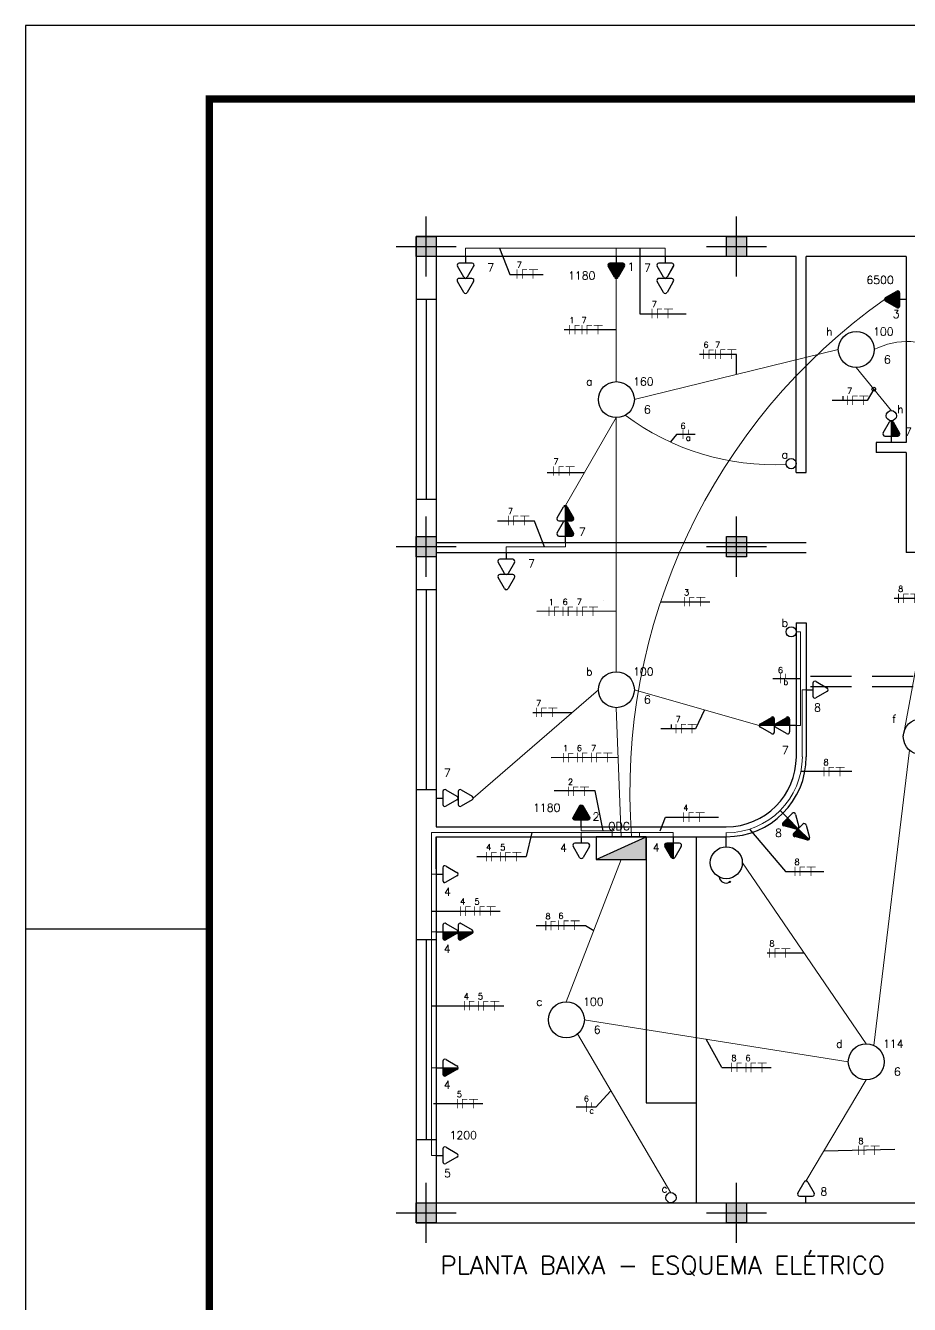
# Model space of a CAD drawing. Header units: metres. Extents: x 2426 to 5032, y 1997 to 4035.
# Drawn here: x 2426.49 to 2437.26, y 2018.87 to 2034.44 of the extents above; entities that cross this region are included whole.
import ezdxf
from ezdxf.enums import TextEntityAlignment as Align

# ---------------------------------------------------------------- set-up
doc = ezdxf.new("R2010")
doc.units = ezdxf.units.M
doc.linetypes.add('Contínuo', pattern=[0])
doc.linetypes.add('DASHED', pattern=[0.75, 0.5, -0.25])
for name, color, linetype in [('10', 10, 'Continuous'), ('2', 4, 'Continuous'), ('4', 136, 'Continuous'), ('Acessorios', 4, 'Continuous'), ('ALVENARIA', 7, 'Continuous'), ('ARQ-FOLHA', 7, 'Continuous'), ('CIRCUITOS', 250, 'Continuous'), ('ILUMINAÇÃO', 1, 'Contínuo'), ('INTERRUPTORES', 1, 'Continuous'), ('Quadros de Dist.', 1, 'Continuous'), ('TOMADAS-ENERGIA', 1, 'Continuous')]:
    doc.layers.add(name, color=color, linetype=linetype)
doc.layers.add('ELETRODUTOS', color=5, linetype='Continuous', lineweight=20)
doc.styles.add('N', font='romans.shx', dxfattribs={"height": 0.13})
doc.styles.add('ROMANS', font='ROMANS.shx', dxfattribs={"width": 0.8, "height": 0.1})

# ---------------------------------------------------------------- blocks, each defined once
blk = doc.blocks.new('FOLHA A2')
at = {"layer": 'ARQ-FOLHA'}
for p, q in [((594, 0), (0, 0)), ((0, 0), (0, -420)), ((0, -123), (25, -123))]:
    blk.add_line(p, q, dxfattribs=at)
at = {"layer": 'ARQ-FOLHA', "const_width": 1}
blk.add_lwpolyline([(25, -410), (584, -410), (584, -10), (25, -10), (25, -410)], dxfattribs=at)
blk = doc.blocks.new('st')
at = {"layer": '2'}
h = blk.add_hatch(color=256, dxfattribs=at)
h.paths.add_polyline_path([(0, 10), (0, 0), (10, 0), (10, 10)])
h.paths.add_polyline_path([(-10, 10), (-10, 0), (0, 0), (0, 10)])
h.paths.add_polyline_path([(-10, 0), (-10, -10), (0, -10), (0, 0)])
h.paths.add_polyline_path([(0, 0), (0, -10), (10, -10), (10, 0)])
at = {"layer": '10'}
for p, q in [((0, 30), (0, -30)), ((-30, 0), (30, 0))]:
    blk.add_line(p, q, dxfattribs=at)
at = {"layer": '4'}
blk.add_lwpolyline([(-10, -10), (-10, 10), (10, 10), (10, -10)], close=True, dxfattribs=at)
blk = doc.blocks.new('TEBAI01')
for p, q in [((-1.62, 1.95), (-0.35, 4.14)), ((0.35, 4.14), (1.63, 1.92)), ((-1.3, 1.32), (1.28, 1.32)), ((0, 0), (0, 1.32))]:
    blk.add_line(p, q)
for centre, start, end in [((0, 3.97), 26.0479, 153.9521), ((-1.3, 1.71), 143.1332, 270.777), ((1.3, 1.71), 267.1811, 32.5689)]:
    blk.add_arc(centre, 0.393, start, end)
at = {"style": 'ROMANS', "flags": 8}
for tag, p in [('020', (-5.03, 2.2)), ('001', (3.56, 2.23))]:
    blk.add_attdef(tag, text='', height=1.6, dxfattribs=at).set_placement(p, align=Align.MIDDLE_CENTER)
blk = doc.blocks.new('TEALT03')
for p, q in [((-1.62, 1.95), (-0.35, 4.14)), ((0.35, 4.14), (1.63, 1.92)), ((-1.3, 1.32), (1.28, 1.32)), ((0, 0), (0, 1.32))]:
    blk.add_line(p, q)
for centre, start, end in [((0, 3.97), 26.0479, 153.9521), ((-1.3, 1.71), 143.1332, 270.777), ((1.3, 1.71), 267.1811, 32.5689)]:
    blk.add_arc(centre, 0.393, start, end)
at = {"linetype": 'Continuous'}
for points in [[(-1.62, 1.95), (1.49, 1.37), (-0.35, 4.14)], [(-0.35, 4.14), (1.64, 1.52), (-0.21, 4.3)], [(1.64, 1.52), (-0.35, 4.14), (1.49, 1.37)], [(-0.21, 4.3), (1.69, 1.72), (0, 4.36)], [(1.69, 1.72), (-0.21, 4.3), (1.64, 1.52)], [(0, 4.36), (1.63, 1.92), (0.21, 4.3)], [(1.63, 1.92), (0, 4.36), (1.69, 1.72)], [(0.35, 4.14), (0.21, 4.3), (1.63, 1.92)], [(-1.69, 1.75), (1.28, 1.32), (-1.62, 1.95)], [(1.28, 1.32), (-1.69, 1.75), (-1.31, 1.32)], [(-1.66, 1.54), (-1.31, 1.32), (-1.69, 1.75)], [(-1.31, 1.32), (-1.66, 1.54), (-1.51, 1.38)], [(1.49, 1.37), (-1.62, 1.95), (1.28, 1.32)]]:
    blk.add_solid(points, dxfattribs=at)
at = {"style": 'ROMANS', "flags": 8}
for tag, p in [('020', (-4.82, 2.03)), ('001', (3.51, 2.07))]:
    blk.add_attdef(tag, text='', height=1.6, dxfattribs=at).set_placement(p, align=Align.MIDDLE_CENTER)
blk = doc.blocks.new('A$C0BD3781F')
blk.add_circle((0.36, 0.36), 0.36)
at = {"style": 'ROMANS', "flags": 8}
for tag, p in [('001', (0.188, 0.472)), ('009', (0.502, 0.474)), ('020', (0.356, 0.232))]:
    blk.add_attdef(tag, text='', height=0.16, dxfattribs=at).set_placement(p, align=Align.MIDDLE_CENTER)
blk = doc.blocks.new('Ir1s01')
blk.add_circle((0, 1.02), 1.02)
at = {"style": 'ROMANS', "flags": 8}
blk.add_attdef('009', text='', height=1.6, dxfattribs=at).set_placement((1.81, 2.29), align=Align.MIDDLE_CENTER)
blk = doc.blocks.new('TEMED02')
for p, q in [((-1.62, 1.95), (-0.35, 4.14)), ((0, 1.32), (0, 4.36)), ((0.35, 4.14), (1.63, 1.92)), ((-1.3, 1.32), (1.28, 1.32)), ((0, 0), (0, 1.32))]:
    blk.add_line(p, q)
for centre, start, end in [((0, 3.97), 26.0479, 153.9521), ((-1.3, 1.71), 143.1332, 270.777), ((1.3, 1.71), 267.1811, 32.5689)]:
    blk.add_arc(centre, 0.393, start, end)
at = {"linetype": 'Continuous'}
for points in [[(0, 4.36), (1.63, 1.92), (0.21, 4.3)], [(1.63, 1.92), (0, 4.36), (1.69, 1.72)], [(0, 1.32), (1.69, 1.72), (0, 4.36)], [(0.35, 4.14), (0.21, 4.3), (1.63, 1.92)], [(1.69, 1.72), (0, 1.32), (1.64, 1.52)], [(1.28, 1.32), (1.64, 1.52), (0, 1.32)], [(1.64, 1.52), (1.28, 1.32), (1.49, 1.37)]]:
    blk.add_solid(points, dxfattribs=at)
at = {"style": 'ROMANS', "flags": 8}
for tag, p in [('020', (-4.96, 2.19)), ('001', (3.39, 2.17))]:
    blk.add_attdef(tag, text='', height=1.6, dxfattribs=at).set_placement(p, align=Align.MIDDLE_CENTER)
blk = doc.blocks.new('A$C93b2c405')
at = {"layer": 'TOMADAS-ENERGIA'}
for p, q in [((0.252, 0.163), (0.188, 0.274)), ((0.334, 0.304), (0.205, 0.304)), ((0.269, 0.37), (0.269, 0.304)), ((0.35, 0.273), (0.287, 0.163)), ((0.334, 0.152), (0.205, 0.152)), ((0.251, 0.011), (0.188, 0.122)), ((0.35, 0.121), (0.287, 0.011))]:
    blk.add_line(p, q, dxfattribs=at)
for centre, start, end in [((0.205, 0.284), 87.1811, 212.5689), ((0.335, 0.284), 323.1332, 90.777), ((0.204, 0.132), 87.1811, 212.5689), ((0.269, 0.172), 206.0479, 333.9521), ((0.334, 0.132), 323.1332, 90.777), ((0.269, 0.02), 206.0479, 333.9521)]:
    blk.add_arc(centre, 0.0197, start, end, dxfattribs=at)
at = {"layer": 'TOMADAS-ENERGIA', "style": 'ROMANS', "flags": 8}
for tag, p in [('001', (0.091, 0.259)), ('020', (0.521, 0.26))]:
    blk.add_attdef(tag, text='', height=0.08, rotation=180, dxfattribs=at).set_placement(p, align=Align.MIDDLE_CENTER)
blk = doc.blocks.new('A$C8d71f97b')
at = {"layer": 'TOMADAS-ENERGIA'}
for p, q in [((0.27, 0.249), (0.333, 0.359)), ((0.351, 0.218), (0.351, 0.37)), ((0.369, 0.359), (0.432, 0.248)), ((0.27, 0.097), (0.333, 0.207)), ((0.286, 0.218), (0.415, 0.218)), ((0.351, 0.066), (0.351, 0.218)), ((0.369, 0.207), (0.432, 0.096)), ((0.286, 0.066), (0.415, 0.066)), ((0.351, 0), (0.351, 0.066))]:
    blk.add_line(p, q, dxfattribs=at)
for centre, start, end in [((0.351, 0.35), 26.0479, 153.9521), ((0.286, 0.238), 143.1332, 270.777), ((0.351, 0.198), 26.0479, 153.9521), ((0.416, 0.238), 267.1811, 32.5689), ((0.286, 0.086), 143.1332, 270.777), ((0.416, 0.086), 267.1811, 32.5689)]:
    blk.add_arc(centre, 0.0197, start, end, dxfattribs=at)
at = {"layer": 'TOMADAS-ENERGIA', "linetype": 'Continuous'}
for points in [[(0.351, 0.37), (0.432, 0.248), (0.361, 0.367)], [(0.432, 0.248), (0.351, 0.37), (0.436, 0.238)], [(0.351, 0.218), (0.436, 0.238), (0.351, 0.37)], [(0.369, 0.359), (0.361, 0.367), (0.432, 0.248)], [(0.436, 0.238), (0.351, 0.218), (0.433, 0.228)], [(0.415, 0.218), (0.433, 0.228), (0.351, 0.218)], [(0.351, 0.218), (0.432, 0.096), (0.361, 0.215)], [(0.432, 0.096), (0.351, 0.218), (0.436, 0.086)], [(0.351, 0.066), (0.436, 0.086), (0.351, 0.218)], [(0.369, 0.207), (0.361, 0.215), (0.432, 0.096)], [(0.433, 0.228), (0.415, 0.218), (0.425, 0.22)], [(0.436, 0.086), (0.351, 0.066), (0.433, 0.076)], [(0.415, 0.066), (0.433, 0.076), (0.351, 0.066)], [(0.433, 0.076), (0.415, 0.066), (0.425, 0.068)]]:
    blk.add_solid(points, dxfattribs=at)
at = {"layer": 'TOMADAS-ENERGIA', "style": 'ROMANS', "flags": 8}
for tag, p in [('020', (0.103, 0.11)), ('001', (0.52, 0.108))]:
    blk.add_attdef(tag, text='', height=0.08, dxfattribs=at).set_placement(p, align=Align.MIDDLE_CENTER)
blk = doc.blocks.new('A$C5681756B')
at = {"layer": 'Quadros de Dist.'}
for p, q in [((0.951, 0.228), (0.452, 0.228)), ((0.452, 0.228), (0.452, 0)), ((0.452, 0), (0.951, 0.228)), ((0.951, 0), (0.951, 0.228)), ((0.452, 0), (0.951, 0))]:
    blk.add_line(p, q, dxfattribs=at)
at = {"layer": 'Quadros de Dist.', "linetype": 'Continuous'}
blk.add_solid([(0.951, 0.227), (0.452, 0), (0.951, 0)], dxfattribs=at)
at = {"layer": 'Quadros de Dist.', "style": 'ROMANS', "flags": 8}
for tag, p in [('020', (0.206, 0.334)), ('001', (1.041, 0.331))]:
    blk.add_attdef(tag, text='', height=0.16, dxfattribs=at).set_placement(p, align=Align.MIDDLE_CENTER)
blk = doc.blocks.new('Tgcig02')
blk.add_line((0, 1), (0, 0))
for centre, radius in [((0, 2.6), 1.6), ((-0.35, 4.52), 0.0696)]:
    blk.add_circle(centre, radius)
blk.add_arc((0.03, 3.95), 0.686, 7.0471, 118.0951)
blk = doc.blocks.new('FNT')
at = {"const_width": 0.24}
for points in [[(0.12, 1.68), (0.12, -1.68)], [(1.84, 1.56), (3.68, 1.56)], [(1.96, 1.44), (1.96, -1.68)], [(4.32, 1.56), (7.52, 1.56)], [(5.8, 1.44), (5.8, -1.68)]]:
    blk.add_lwpolyline(points, dxfattribs=at)
at = {"style": 'ROMANS', "flags": 8}
blk.add_attdef('001', text='', height=1.6, dxfattribs=at).set_placement((0.89, 3.34), align=Align.MIDDLE_CENTER)
blk = doc.blocks.new('A$C27EA2FDF')
at = {"const_width": 0.009}
for points in [[(0.04, 0.126), (0.04, 0)], [(0.104, 0.121), (0.173, 0.121)], [(0.109, 0.117), (0.109, 0)]]:
    blk.add_lwpolyline(points, dxfattribs=at)
at = {"style": 'ROMANS', "flags": 8}
blk.add_attdef('001', text='', height=0.06, dxfattribs=at).set_placement((0.069, 0.188), align=Align.MIDDLE_CENTER)
blk = doc.blocks.new('A$C3508442B')
at = {"const_width": 0.024}
for points in [[(0.227, 0.043), (0.392, 0.012)], [(0.262, 0.224), (0.592, 0.161)]]:
    blk.add_lwpolyline(points, dxfattribs=at)
at = {"style": 'ROMANS', "flags": 8}
for tag, p in [('009', (0.634, 0.329)), ('001', (0.105, 0.258))]:
    blk.add_attdef(tag, text='', height=0.16, rotation=79, dxfattribs=at).set_placement(p, align=Align.MIDDLE_CENTER)

msp = doc.modelspace()

# ---------------------------------------------------------------- linework, layer by layer
at = {"color": 18, "true_color": 0x000000}
for p, q in [((2434.418, 2029.463), (2434.343, 2029.373)), ((2433.309, 2023.484), (2433.411, 2023.422))]:
    msp.add_line(p, q, dxfattribs=at)
at = {"layer": 'Acessorios'}
for p, q in [((2431.249, 2031.107), (2431.249, 2028.671)), ((2431.37, 2031.107), (2431.37, 2028.671)), ((2431.492, 2031.107), (2431.492, 2028.671)), ((2431.249, 2027.574), (2431.249, 2025.138)), ((2431.37, 2027.574), (2431.37, 2025.138)), ((2431.492, 2027.574), (2431.492, 2025.138)), ((2434.05, 2024.566), (2434.05, 2021.326)), ((2434.659, 2024.566), (2434.659, 2021.326)), ((2431.249, 2023.311), (2431.249, 2020.875)), ((2431.37, 2023.311), (2431.37, 2020.875)), ((2431.492, 2023.311), (2431.492, 2020.875)), ((2434.05, 2021.326), (2434.659, 2021.326))]:
    msp.add_line(p, q, dxfattribs=at)
at = {"layer": 'Acessorios', "linetype": 'DASHED'}
for p, q in [((2438.801, 2026.515), (2435.999, 2026.515)), ((2438.801, 2026.393), (2435.999, 2026.393))]:
    msp.add_line(p, q, dxfattribs=at)
at = {"layer": 'ALVENARIA'}
for p, q in [((2455.61, 2031.874), (2431.249, 2031.874)), ((2431.249, 2031.874), (2431.249, 2031.107)), ((2435.877, 2031.631), (2431.492, 2031.631)), ((2431.492, 2031.631), (2431.492, 2031.107)), ((2435.877, 2029), (2435.877, 2031.631)), ((2435.999, 2029), (2435.999, 2031.631)), ((2437.217, 2031.631), (2435.999, 2031.631)), ((2437.217, 2031.631), (2437.217, 2029.365)), ((2431.492, 2031.107), (2431.249, 2031.107)), ((2436.852, 2029.365), (2436.852, 2029.243)), ((2437.217, 2029.365), (2436.852, 2029.365)), ((2437.217, 2029.243), (2436.852, 2029.243)), ((2437.217, 2029.243), (2437.217, 2028.025)), ((2435.877, 2029), (2435.999, 2029)), ((2431.249, 2028.671), (2431.249, 2027.574)), ((2431.492, 2028.671), (2431.249, 2028.671)), ((2431.492, 2028.671), (2431.492, 2028.147)), ((2431.492, 2028.147), (2435.999, 2028.147)), ((2431.492, 2028.025), (2435.999, 2028.025)), ((2431.492, 2028.025), (2431.492, 2027.574)), ((2437.339, 2028.025), (2437.217, 2028.025)), ((2431.492, 2027.574), (2431.249, 2027.574)), ((2435.877, 2027.172), (2435.877, 2025.54)), ((2435.877, 2027.172), (2435.999, 2027.172)), ((2435.999, 2027.172), (2435.999, 2025.54)), ((2431.249, 2025.138), (2431.249, 2023.311)), ((2431.492, 2025.138), (2431.249, 2025.138)), ((2431.492, 2025.138), (2431.492, 2024.688)), ((2431.492, 2024.688), (2435.025, 2024.688)), ((2431.492, 2024.566), (2435.025, 2024.566)), ((2431.492, 2024.566), (2431.492, 2023.311)), ((2431.492, 2024.173), (2431.492, 2024.566)), ((2431.492, 2023.311), (2431.249, 2023.311)), ((2434.659, 2021.326), (2434.659, 2020.108)), ((2431.249, 2020.875), (2431.249, 2019.864)), ((2431.492, 2020.875), (2431.249, 2020.875)), ((2431.492, 2020.875), (2431.492, 2020.108)), ((2431.249, 2020.108), (2431.249, 2019.864)), ((2431.492, 2020.108), (2438.801, 2020.108)), ((2431.492, 2020.108), (2432.284, 2020.108)), ((2431.249, 2019.864), (2438.923, 2019.864))]:
    msp.add_line(p, q, dxfattribs=at)
for radius in [0.974, 0.853]:
    msp.add_arc((2435.025, 2025.54), radius, 270, 0, dxfattribs=at)
at = {"layer": 'CIRCUITOS'}
for p, q in [((2432.263, 2031.733), (2432.386, 2031.414)), ((2433.973, 2031.733), (2433.973, 2030.934)), ((2432.386, 2031.414), (2432.794, 2031.414)), ((2433.973, 2030.934), (2434.535, 2030.934)), ((2433.685, 2030.737), (2433.048, 2030.737)), ((2435.147, 2030.437), (2434.699, 2030.437)), ((2435.147, 2030.193), (2435.147, 2030.437)), ((2436.501, 2029.877), (2436.316, 2029.877)), ((2436.447, 2029.877), (2436.447, 2029.932)), ((2436.74, 2029.877), (2436.447, 2029.877)), ((2436.821, 2030.016), (2436.74, 2029.877)), ((2434.644, 2029.463), (2434.418, 2029.463)), ((2433.297, 2028.999), (2432.844, 2028.999)), ((2433.349, 2029.089), (2433.349, 2029.089)), ((2432.689, 2028.407), (2432.236, 2028.407)), ((2432.81, 2028.095), (2432.689, 2028.407)), ((2433.529, 2027.445), (2433.529, 2027.445)), ((2437.434, 2027.465), (2437.069, 2027.465)), ((2433.685, 2027.314), (2432.717, 2027.308)), ((2435.929, 2026.489), (2435.591, 2026.489)), ((2433.141, 2026.076), (2432.668, 2026.073)), ((2433.017, 2026.077), (2433.017, 2026.077)), ((2434.759, 2026.112), (2434.651, 2025.878)), ((2434.412, 2025.878), (2434.227, 2025.878)), ((2434.358, 2025.878), (2434.358, 2025.933)), ((2434.651, 2025.878), (2434.358, 2025.878)), ((2433.708, 2025.532), (2432.891, 2025.527)), ((2433.703, 2025.664), (2433.703, 2025.664)), ((2435.933, 2025.364), (2436.554, 2025.364)), ((2433.429, 2025.123), (2432.927, 2025.123)), ((2433.523, 2024.636), (2433.429, 2025.123)), ((2433.429, 2025.123), (2433.429, 2025.123)), ((2434.218, 2024.638), (2434.285, 2024.804)), ((2434.285, 2024.804), (2434.93, 2024.804)), ((2435.306, 2024.658), (2435.745, 2024.143)), ((2435.745, 2024.143), (2436.214, 2024.143)), ((2435.975, 2023.147), (2435.521, 2023.147)), ((2434.972, 2021.756), (2434.779, 2022.101)), ((2433.437, 2021.273), (2433.619, 2021.472)), ((2433.437, 2021.273), (2433.196, 2021.273)), ((2437.078, 2020.755), (2436.211, 2020.735))]:
    msp.add_line(p, q, dxfattribs=at)
at = {"layer": 'CIRCUITOS', "linetype": 'Continuous'}
for p, q in [((2434.825, 2027.422), (2434.224, 2027.422)), ((2432.655, 2024.617), (2432.587, 2024.323)), ((2431.986, 2024.323), (2432.587, 2024.323)), ((2431.435, 2023.66), (2432.271, 2023.66)), ((2432.708, 2023.484), (2433.309, 2023.484)), ((2431.435, 2022.507), (2432.315, 2022.507)), ((2434.972, 2021.756), (2435.573, 2021.756)), ((2432.058, 2021.311), (2431.457, 2021.311))]:
    msp.add_line(p, q, dxfattribs=at)
at = {"layer": 'CIRCUITOS'}
msp.add_circle((2436.821, 2030.016), 0.0228, dxfattribs=at)
at = {"layer": 'ELETRODUTOS'}
for p, q in [((2431.849, 2031.733), (2431.849, 2031.631)), ((2431.849, 2031.733), (2434.282, 2031.733)), ((2433.685, 2031.733), (2433.685, 2031.631)), ((2434.282, 2031.733), (2434.282, 2031.631)), ((2433.685, 2031.365), (2433.685, 2030.108)), ((2433.904, 2029.889), (2436.389, 2030.498)), ((2436.608, 2030.279), (2437.035, 2029.754)), ((2433.685, 2029.669), (2433.065, 2028.598)), ((2433.685, 2026.576), (2433.685, 2029.669)), ((2437.851, 2029.426), (2437.181, 2025.784)), ((2432.345, 2028.095), (2432.345, 2028.025)), ((2433.065, 2028.095), (2432.345, 2028.095)), ((2433.065, 2028.147), (2433.065, 2028.095)), ((2435.877, 2027.059), (2435.929, 2027.059)), ((2435.929, 2027.059), (2435.929, 2025.92)), ((2433.466, 2026.356), (2431.943, 2025.037)), ((2435.427, 2025.92), (2433.904, 2026.356)), ((2435.95, 2026.356), (2435.95, 2025.54)), ((2435.95, 2026.356), (2435.999, 2026.356)), ((2433.746, 2024.566), (2433.685, 2026.137)), ((2435.877, 2025.92), (2435.929, 2025.92)), ((2437.255, 2025.62), (2436.821, 2022.024)), ((2435.714, 2024.851), (2435.679, 2024.886)), ((2431.435, 2024.617), (2431.435, 2020.685)), ((2434.377, 2024.617), (2431.435, 2024.617)), ((2433.258, 2024.688), (2433.258, 2024.636)), ((2433.633, 2024.636), (2433.258, 2024.636)), ((2433.258, 2024.617), (2433.258, 2024.566)), ((2433.633, 2024.636), (2433.633, 2024.566)), ((2433.967, 2024.617), (2433.967, 2024.566)), ((2434.377, 2024.617), (2434.377, 2024.566)), ((2435.025, 2024.617), (2435.025, 2024.566)), ((2433.076, 2022.556), (2433.746, 2024.288)), ((2435.22, 2024.249), (2436.73, 2022.044)), ((2431.435, 2024.11), (2431.492, 2024.11)), ((2431.435, 2023.408), (2431.492, 2023.408)), ((2436.511, 2021.825), (2433.295, 2022.337)), ((2433.211, 2022.164), (2434.351, 2020.231)), ((2431.435, 2021.753), (2431.492, 2021.753)), ((2436.73, 2021.606), (2435.995, 2020.373)), ((2431.435, 2020.685), (2431.492, 2020.685))]:
    msp.add_line(p, q, dxfattribs=at)
for centre, radius, start, end in [((2441.206, 2025.11), 7.355, 125.3404, 184.2423), ((2437.224, 2029.744), 0.852, 353.327, 117.7514), ((2435.611, 2032.14), 3.044, 233.3359, 272.6936), ((2435.025, 2025.54), 0.926, 270, 0)]:
    msp.add_arc(centre, radius, start, end, dxfattribs=at)

# ---------------------------------------------------------------- block references
at = {"xscale": 1.218071661289583, "yscale": 1.218071661289583, "zscale": 1.218071661289583}
msp.add_blockref('A$C93b2c405', (2433.953, 2031.18), dxfattribs=at)
msp.add_blockref('A$C8d71f97b', (2432.637, 2028.147), dxfattribs=at).add_auto_attribs({'001': '7'})
ref = msp.add_blockref('A$C93b2c405', (2432.017, 2027.574), dxfattribs=dict(xscale=1.218071661289583, yscale=1.218071661289583, zscale=1.218071661289583))
ref.add_attrib('020', '7', dxfattribs={"layer": 'TOMADAS-ENERGIA', "height": 0.0974, "style": 'ROMANS', "flags": 8}).set_placement((2432.651, 2027.891), align=Align.MIDDLE_CENTER)
ref = msp.add_blockref('A$C8d71f97b', (2435.877, 2025.493), dxfattribs=dict(xscale=1.218071661289583, yscale=1.218071661289583, zscale=1.218071661289583, rotation=89.99999999999999))
ref.add_attrib('020', '7', dxfattribs={"layer": 'TOMADAS-ENERGIA', "height": 0.0974, "style": 'ROMANS', "flags": 8}).set_placement((2435.744, 2025.618), align=Align.MIDDLE_CENTER)
ref = msp.add_blockref('A$C8d71f97b', (2436.016, 2025.153), dxfattribs=dict(xscale=1.218071661289583, yscale=1.218071661289583, zscale=1.218071661289583, rotation=224.9999999999999))
ref.add_attrib('001', '8', dxfattribs={"layer": 'TOMADAS-ENERGIA', "height": 0.0974, "style": 'ROMANS', "flags": 8}).set_placement((2435.661, 2024.612), align=Align.MIDDLE_CENTER)
ref = msp.add_blockref('A$C8d71f97b', (2431.492, 2023.836), dxfattribs=dict(xscale=1.218071661289583, yscale=1.218071661289583, zscale=1.218071661289583, rotation=270))
ref.add_attrib('001', '4', dxfattribs={"layer": 'TOMADAS-ENERGIA', "height": 0.0974, "style": 'ROMANS', "flags": 8}).set_placement((2431.624, 2023.202), align=Align.MIDDLE_CENTER)
at = {"layer": 'ALVENARIA', "xscale": 0.01218071661289583, "yscale": 0.01218071661289583, "zscale": 0.01218071661289583, "rotation": 89.99999999999999}
for p in [(2431.37, 2031.752), (2435.147, 2031.752), (2431.37, 2028.098), (2435.147, 2028.098), (2431.37, 2019.986), (2435.147, 2019.986)]:
    msp.add_blockref('st', p, dxfattribs=at)
at = {"layer": 'ARQ-FOLHA', "xscale": 0.08944633452801547, "yscale": 0.08944633452801547, "zscale": 0.08944633452801547}
msp.add_blockref('FOLHA A2', (2426.49, 2034.444), dxfattribs=at)
at = {"layer": 'CIRCUITOS', "lineweight": 30}
ref = msp.add_blockref('FNT', (2432.473, 2031.418), dxfattribs=dict(at, xscale=0.03425826547327098, yscale=0.03425826547327098, zscale=0.03425826547327098))
ref.add_attrib('001', '7', dxfattribs={"layer": '0', "height": 0.0731, "style": 'ROMANS', "flags": 8}).set_placement((2432.503, 2031.532), align=Align.MIDDLE_CENTER)
ref = msp.add_blockref('FNT', (2434.117, 2030.938), dxfattribs=dict(at, xscale=0.03425826547327098, yscale=0.03425826547327098, zscale=0.03425826547327098))
ref.add_attrib('001', '7', dxfattribs={"layer": '0', "height": 0.0731, "style": 'ROMANS', "flags": 8}).set_placement((2434.147, 2031.053), align=Align.MIDDLE_CENTER)
at = {"layer": 'CIRCUITOS'}
ref = msp.add_blockref('A$C27EA2FDF', (2433.081, 2030.683), dxfattribs=dict(at, xscale=0.9135537459671867, yscale=0.9135537459671867, zscale=0.9135537459671867))
ref.add_attrib('001', '1', dxfattribs={"layer": '0', "height": 0.0731, "style": 'ROMANS', "flags": 8}).set_placement((2433.144, 2030.855), align=Align.MIDDLE_CENTER)
at = {"layer": 'CIRCUITOS', "lineweight": 30}
ref = msp.add_blockref('FNT', (2433.262, 2030.741), dxfattribs=dict(at, xscale=0.03425826547327098, yscale=0.03425826547327098, zscale=0.03425826547327098))
ref.add_attrib('001', '7', dxfattribs={"layer": '0', "height": 0.0731, "style": 'ROMANS', "flags": 8}).set_placement((2433.293, 2030.855), align=Align.MIDDLE_CENTER)
at = {"layer": 'CIRCUITOS'}
ref = msp.add_blockref('A$C27EA2FDF', (2434.714, 2030.384), dxfattribs=dict(at, xscale=0.9135537459671867, yscale=0.9135537459671867, zscale=0.9135537459671867))
ref.add_attrib('001', '6', dxfattribs={"layer": '0', "height": 0.0731, "style": 'ROMANS', "flags": 8}).set_placement((2434.777, 2030.556), align=Align.MIDDLE_CENTER)
at = {"layer": 'CIRCUITOS', "lineweight": 30}
ref = msp.add_blockref('FNT', (2434.888, 2030.442), dxfattribs=dict(at, xscale=0.03425826547327098, yscale=0.03425826547327098, zscale=0.03425826547327098))
ref.add_attrib('001', '7', dxfattribs={"layer": '0', "height": 0.0731, "style": 'ROMANS', "flags": 8}).set_placement((2434.918, 2030.556), align=Align.MIDDLE_CENTER)
ref = msp.add_blockref('FNT', (2436.497, 2029.881), dxfattribs=dict(at, xscale=0.03425826547327098, yscale=0.03425826547327098, zscale=0.03425826547327098))
ref.add_attrib('001', '7', dxfattribs={"layer": '0', "height": 0.0731, "style": 'ROMANS', "flags": 8}).set_placement((2436.527, 2029.995), align=Align.MIDDLE_CENTER)
ref = msp.add_blockref('A$C3508442B', (2434.591, 2029.598), dxfattribs=dict(at, xscale=-0.3425826547376944, yscale=0.3425826547376949, zscale=0.3425826547376949, rotation=78.7512890459185))
ref.add_attrib('009', 'a', dxfattribs={"layer": '0', "height": 0.0731, "rotation": 359.7513, "style": 'ROMANS', "flags": 8}).set_placement((2434.562, 2029.425), align=Align.MIDDLE_CENTER)
ref.add_attrib('001', '6', dxfattribs={"layer": '0', "height": 0.0731, "style": 'ROMANS', "flags": 8}).set_placement((2434.498, 2029.569), align=Align.MIDDLE_CENTER)
ref = msp.add_blockref('FNT', (2432.919, 2029.019), dxfattribs=dict(at, xscale=0.03425826547327098, yscale=0.03425826547327098, zscale=0.03425826547327098))
ref.add_attrib('001', '7', dxfattribs={"layer": '0', "height": 0.0731, "style": 'ROMANS', "flags": 8}).set_placement((2432.949, 2029.134), align=Align.MIDDLE_CENTER)
ref = msp.add_blockref('FNT', (2432.366, 2028.417), dxfattribs=dict(at, xscale=0.03425826547327098, yscale=0.03425826547327098, zscale=0.03425826547327098))
ref.add_attrib('001', '7', dxfattribs={"layer": '0', "height": 0.0731, "style": 'ROMANS', "flags": 8}).set_placement((2432.396, 2028.532), align=Align.MIDDLE_CENTER)
ref = msp.add_blockref('FNT', (2434.511, 2027.427), dxfattribs=dict(at, xscale=0.03425826547327098, yscale=0.03425826547327098, zscale=0.03425826547327098))
ref.add_attrib('001', '3', dxfattribs={"layer": '0', "height": 0.0731, "style": 'ROMANS', "flags": 8}).set_placement((2434.541, 2027.541), align=Align.MIDDLE_CENTER)
ref = msp.add_blockref('FNT', (2437.118, 2027.469), dxfattribs=dict(at, xscale=0.03425826547327098, yscale=0.03425826547327098, zscale=0.03425826547327098))
ref.add_attrib('001', '8', dxfattribs={"layer": '0', "height": 0.0731, "style": 'ROMANS', "flags": 8}).set_placement((2437.149, 2027.584), align=Align.MIDDLE_CENTER)
at = {"layer": 'CIRCUITOS'}
ref = msp.add_blockref('A$C27EA2FDF', (2432.83, 2027.252), dxfattribs=dict(at, xscale=0.9135537459671867, yscale=0.9135537459671867, zscale=0.9135537459671867))
ref.add_attrib('001', '1', dxfattribs={"layer": '0', "height": 0.0731, "style": 'ROMANS', "flags": 8}).set_placement((2432.892, 2027.424), align=Align.MIDDLE_CENTER)
ref = msp.add_blockref('A$C27EA2FDF', (2432.999, 2027.253), dxfattribs=dict(at, xscale=0.9135537459671867, yscale=0.9135537459671867, zscale=0.9135537459671867))
ref.add_attrib('001', '6', dxfattribs={"layer": '0', "height": 0.0731, "style": 'ROMANS', "flags": 8}).set_placement((2433.062, 2027.425), align=Align.MIDDLE_CENTER)
at = {"layer": 'CIRCUITOS', "lineweight": 30}
ref = msp.add_blockref('FNT', (2433.204, 2027.311), dxfattribs=dict(at, xscale=0.03425826547327098, yscale=0.03425826547327098, zscale=0.03425826547327098))
ref.add_attrib('001', '7', dxfattribs={"layer": '0', "height": 0.0731, "style": 'ROMANS', "flags": 8}).set_placement((2433.234, 2027.425), align=Align.MIDDLE_CENTER)
ref = msp.add_blockref('A$C3508442B', (2435.778, 2026.623), dxfattribs=dict(at, xscale=-0.3425826547376944, yscale=0.3425826547376949, zscale=0.3425826547376949, rotation=78.7512890459185))
ref.add_attrib('009', 'b', dxfattribs={"layer": '0', "height": 0.0731, "rotation": 359.7513, "style": 'ROMANS', "flags": 8}).set_placement((2435.749, 2026.45), align=Align.MIDDLE_CENTER)
ref.add_attrib('001', '6', dxfattribs={"layer": '0', "height": 0.0731, "style": 'ROMANS', "flags": 8}).set_placement((2435.685, 2026.594), align=Align.MIDDLE_CENTER)
ref = msp.add_blockref('FNT', (2432.71, 2026.08), dxfattribs=dict(at, xscale=0.03425826547327098, yscale=0.03425826547327098, zscale=0.03425826547327098))
ref.add_attrib('001', '7', dxfattribs={"layer": '0', "height": 0.0731, "style": 'ROMANS', "flags": 8}).set_placement((2432.74, 2026.194), align=Align.MIDDLE_CENTER)
ref = msp.add_blockref('FNT', (2434.408, 2025.882), dxfattribs=dict(at, xscale=0.03425826547327098, yscale=0.03425826547327098, zscale=0.03425826547327098))
ref.add_attrib('001', '7', dxfattribs={"layer": '0', "height": 0.0731, "style": 'ROMANS', "flags": 8}).set_placement((2434.438, 2025.996), align=Align.MIDDLE_CENTER)
at = {"layer": 'CIRCUITOS'}
ref = msp.add_blockref('A$C27EA2FDF', (2433.004, 2025.472), dxfattribs=dict(at, xscale=0.9135537459671867, yscale=0.9135537459671867, zscale=0.9135537459671867))
ref.add_attrib('001', '1', dxfattribs={"layer": '0', "height": 0.0731, "style": 'ROMANS', "flags": 8}).set_placement((2433.066, 2025.644), align=Align.MIDDLE_CENTER)
ref = msp.add_blockref('A$C27EA2FDF', (2433.173, 2025.473), dxfattribs=dict(at, xscale=0.9135537459671867, yscale=0.9135537459671867, zscale=0.9135537459671867))
ref.add_attrib('001', '6', dxfattribs={"layer": '0', "height": 0.0731, "style": 'ROMANS', "flags": 8}).set_placement((2433.236, 2025.645), align=Align.MIDDLE_CENTER)
at = {"layer": 'CIRCUITOS', "lineweight": 30}
ref = msp.add_blockref('FNT', (2433.378, 2025.53), dxfattribs=dict(at, xscale=0.03425826547327098, yscale=0.03425826547327098, zscale=0.03425826547327098))
ref.add_attrib('001', '7', dxfattribs={"layer": '0', "height": 0.0731, "style": 'ROMANS', "flags": 8}).set_placement((2433.409, 2025.645), align=Align.MIDDLE_CENTER)
ref = msp.add_blockref('FNT', (2436.21, 2025.358), dxfattribs=dict(at, xscale=0.03425826547327098, yscale=0.03425826547327098, zscale=0.03425826547327098))
ref.add_attrib('001', '8', dxfattribs={"layer": '0', "height": 0.0731, "style": 'ROMANS', "flags": 8}).set_placement((2436.24, 2025.472), align=Align.MIDDLE_CENTER)
ref = msp.add_blockref('FNT', (2433.096, 2025.118), dxfattribs=dict(at, xscale=0.03425826547327098, yscale=0.03425826547327098, zscale=0.03425826547327098))
ref.add_attrib('001', '2', dxfattribs={"layer": '0', "height": 0.0731, "style": 'ROMANS', "flags": 8}).set_placement((2433.127, 2025.233), align=Align.MIDDLE_CENTER)
ref = msp.add_blockref('FNT', (2434.502, 2024.804), dxfattribs=dict(at, xscale=0.03425826547327098, yscale=0.03425826547327098, zscale=0.03425826547327098))
ref.add_attrib('001', '4', dxfattribs={"layer": '0', "height": 0.0731, "style": 'ROMANS', "flags": 8}).set_placement((2434.532, 2024.918), align=Align.MIDDLE_CENTER)
at = {"layer": 'CIRCUITOS'}
ref = msp.add_blockref('A$C27EA2FDF', (2432.068, 2024.265), dxfattribs=dict(at, xscale=0.9135537459671867, yscale=0.9135537459671867, zscale=0.9135537459671867))
ref.add_attrib('001', '4', dxfattribs={"layer": '0', "height": 0.0731, "style": 'ROMANS', "flags": 8}).set_placement((2432.131, 2024.437), align=Align.MIDDLE_CENTER)
at = {"layer": 'CIRCUITOS', "lineweight": 30}
ref = msp.add_blockref('FNT', (2432.272, 2024.323), dxfattribs=dict(at, xscale=0.03425826547327098, yscale=0.03425826547327098, zscale=0.03425826547327098))
ref.add_attrib('001', '5', dxfattribs={"layer": '0', "height": 0.0731, "style": 'ROMANS', "flags": 8}).set_placement((2432.303, 2024.437), align=Align.MIDDLE_CENTER)
ref = msp.add_blockref('FNT', (2435.856, 2024.143), dxfattribs=dict(at, xscale=0.03425826547327098, yscale=0.03425826547327098, zscale=0.03425826547327098))
ref.add_attrib('001', '8', dxfattribs={"layer": '0', "height": 0.0731, "style": 'ROMANS', "flags": 8}).set_placement((2435.887, 2024.258), align=Align.MIDDLE_CENTER)
at = {"layer": 'CIRCUITOS'}
ref = msp.add_blockref('A$C27EA2FDF', (2431.752, 2023.602), dxfattribs=dict(at, xscale=0.9135537459671867, yscale=0.9135537459671867, zscale=0.9135537459671867))
ref.add_attrib('001', '4', dxfattribs={"layer": '0', "height": 0.0731, "style": 'ROMANS', "flags": 8}).set_placement((2431.815, 2023.775), align=Align.MIDDLE_CENTER)
at = {"layer": 'CIRCUITOS', "lineweight": 30}
ref = msp.add_blockref('FNT', (2431.957, 2023.66), dxfattribs=dict(at, xscale=0.03425826547327098, yscale=0.03425826547327098, zscale=0.03425826547327098))
ref.add_attrib('001', '5', dxfattribs={"layer": '0', "height": 0.0731, "style": 'ROMANS', "flags": 8}).set_placement((2431.988, 2023.775), align=Align.MIDDLE_CENTER)
at = {"layer": 'CIRCUITOS'}
ref = msp.add_blockref('A$C27EA2FDF', (2432.79, 2023.426), dxfattribs=dict(at, xscale=0.9135537459671867, yscale=0.9135537459671867, zscale=0.9135537459671867))
ref.add_attrib('001', '8', dxfattribs={"layer": '0', "height": 0.0731, "style": 'ROMANS', "flags": 8}).set_placement((2432.853, 2023.598), align=Align.MIDDLE_CENTER)
at = {"layer": 'CIRCUITOS', "lineweight": 30}
ref = msp.add_blockref('FNT', (2432.979, 2023.488), dxfattribs=dict(at, xscale=0.03425826547327098, yscale=0.03425826547327098, zscale=0.03425826547327098))
ref.add_attrib('001', '6', dxfattribs={"layer": '0', "height": 0.0731, "style": 'ROMANS', "flags": 8}).set_placement((2433.01, 2023.602), align=Align.MIDDLE_CENTER)
ref = msp.add_blockref('FNT', (2435.549, 2023.151), dxfattribs=dict(at, xscale=0.03425826547327098, yscale=0.03425826547327098, zscale=0.03425826547327098))
ref.add_attrib('001', '8', dxfattribs={"layer": '0', "height": 0.0731, "style": 'ROMANS', "flags": 8}).set_placement((2435.58, 2023.265), align=Align.MIDDLE_CENTER)
at = {"layer": 'CIRCUITOS'}
ref = msp.add_blockref('A$C27EA2FDF', (2431.796, 2022.45), dxfattribs=dict(at, xscale=0.9135537459671867, yscale=0.9135537459671867, zscale=0.9135537459671867))
ref.add_attrib('001', '4', dxfattribs={"layer": '0', "height": 0.0731, "style": 'ROMANS', "flags": 8}).set_placement((2431.859, 2022.622), align=Align.MIDDLE_CENTER)
at = {"layer": 'CIRCUITOS', "lineweight": 30}
ref = msp.add_blockref('FNT', (2432.001, 2022.507), dxfattribs=dict(at, xscale=0.03425826547327098, yscale=0.03425826547327098, zscale=0.03425826547327098))
ref.add_attrib('001', '5', dxfattribs={"layer": '0', "height": 0.0731, "style": 'ROMANS', "flags": 8}).set_placement((2432.031, 2022.622), align=Align.MIDDLE_CENTER)
at = {"layer": 'CIRCUITOS'}
ref = msp.add_blockref('A$C27EA2FDF', (2435.054, 2021.699), dxfattribs=dict(at, xscale=0.9135537459671867, yscale=0.9135537459671867, zscale=0.9135537459671867))
ref.add_attrib('001', '8', dxfattribs={"layer": '0', "height": 0.0731, "style": 'ROMANS', "flags": 8}).set_placement((2435.117, 2021.871), align=Align.MIDDLE_CENTER)
at = {"layer": 'CIRCUITOS', "lineweight": 30}
ref = msp.add_blockref('FNT', (2435.259, 2021.756), dxfattribs=dict(at, xscale=0.03425826547327098, yscale=0.03425826547327098, zscale=0.03425826547327098))
ref.add_attrib('001', '6', dxfattribs={"layer": '0', "height": 0.0731, "style": 'ROMANS', "flags": 8}).set_placement((2435.289, 2021.871), align=Align.MIDDLE_CENTER)
ref = msp.add_blockref('FNT', (2431.744, 2021.315), dxfattribs=dict(at, xscale=0.03425826547327098, yscale=0.03425826547327098, zscale=0.03425826547327098))
ref.add_attrib('001', '5', dxfattribs={"layer": '0', "height": 0.0731, "style": 'ROMANS', "flags": 8}).set_placement((2431.774, 2021.43), align=Align.MIDDLE_CENTER)
ref = msp.add_blockref('A$C3508442B', (2433.415, 2021.403), dxfattribs=dict(at, xscale=-0.3425826547376944, yscale=0.3425826547376949, zscale=0.3425826547376949, rotation=78.7512890459185))
ref.add_attrib('009', 'c', dxfattribs={"layer": '0', "height": 0.0731, "rotation": 359.7513, "style": 'ROMANS', "flags": 8}).set_placement((2433.386, 2021.231), align=Align.MIDDLE_CENTER)
ref.add_attrib('001', '6', dxfattribs={"layer": '0', "height": 0.0731, "style": 'ROMANS', "flags": 8}).set_placement((2433.321, 2021.375), align=Align.MIDDLE_CENTER)
ref = msp.add_blockref('FNT', (2436.634, 2020.746), dxfattribs=dict(at, xscale=0.03425826547327098, yscale=0.03425826547327098, zscale=0.03425826547327098))
ref.add_attrib('001', '8', dxfattribs={"layer": '0', "height": 0.0731, "style": 'ROMANS', "flags": 8}).set_placement((2436.664, 2020.86), align=Align.MIDDLE_CENTER)
at = {"layer": 'ILUMINAÇÃO'}
ref = msp.add_blockref('A$C0BD3781F', (2436.389, 2030.279), dxfattribs=dict(at, xscale=0.6090358306447914, yscale=0.6090358306447914, zscale=0.6090358306447914))
ref.add_attrib('020', '6', dxfattribs={"layer": '0', "height": 0.0974, "style": 'ROMANS', "flags": 8}).set_placement((2436.986, 2030.377), align=Align.MIDDLE_CENTER)
ref.add_attrib('009', '100', dxfattribs={"layer": '0', "height": 0.0974, "style": 'ROMANS', "flags": 8}).set_placement((2436.937, 2030.717), align=Align.MIDDLE_CENTER)
ref.add_attrib('001', 'h', dxfattribs={"layer": '0', "height": 0.0974, "style": 'ROMANS', "flags": 8}).set_placement((2436.279, 2030.717), align=Align.MIDDLE_CENTER)
ref = msp.add_blockref('A$C0BD3781F', (2433.466, 2029.669), dxfattribs=dict(at, xscale=0.6090358306447914, yscale=0.6090358306447914, zscale=0.6090358306447914))
ref.add_attrib('020', '6', dxfattribs={"layer": '0', "height": 0.0974, "style": 'ROMANS', "flags": 8}).set_placement((2434.063, 2029.768), align=Align.MIDDLE_CENTER)
ref.add_attrib('009', '160', dxfattribs={"layer": '0', "height": 0.0974, "style": 'ROMANS', "flags": 8}).set_placement((2434.014, 2030.108), align=Align.MIDDLE_CENTER)
ref.add_attrib('001', 'a', dxfattribs={"layer": '0', "height": 0.0974, "style": 'ROMANS', "flags": 8}).set_placement((2433.356, 2030.108), align=Align.MIDDLE_CENTER)
ref = msp.add_blockref('A$C0BD3781F', (2433.466, 2026.137), dxfattribs=dict(at, xscale=0.6090358306447914, yscale=0.6090358306447914, zscale=0.6090358306447914))
ref.add_attrib('020', '6', dxfattribs={"layer": '0', "height": 0.0974, "style": 'ROMANS', "flags": 8}).set_placement((2434.063, 2026.236), align=Align.MIDDLE_CENTER)
ref.add_attrib('009', '100', dxfattribs={"layer": '0', "height": 0.0974, "style": 'ROMANS', "flags": 8}).set_placement((2434.014, 2026.576), align=Align.MIDDLE_CENTER)
ref.add_attrib('001', 'b', dxfattribs={"layer": '0', "height": 0.0974, "style": 'ROMANS', "flags": 8}).set_placement((2433.356, 2026.576), align=Align.MIDDLE_CENTER)
ref = msp.add_blockref('A$C0BD3781F', (2437.181, 2025.565), dxfattribs=dict(at, xscale=0.6090358306447914, yscale=0.6090358306447914, zscale=0.6090358306447914))
ref.add_attrib('020', '6', dxfattribs={"layer": '0', "height": 0.0974, "style": 'ROMANS', "flags": 8}).set_placement((2437.778, 2025.663), align=Align.MIDDLE_CENTER)
ref.add_attrib('009', '114', dxfattribs={"layer": '0', "height": 0.0974, "style": 'ROMANS', "flags": 8}).set_placement((2437.729, 2026.003), align=Align.MIDDLE_CENTER)
ref.add_attrib('001', 'f', dxfattribs={"layer": '0', "height": 0.0974, "style": 'ROMANS', "flags": 8}).set_placement((2437.071, 2026.003), align=Align.MIDDLE_CENTER)
ref = msp.add_blockref('A$C0BD3781F', (2432.857, 2022.117), dxfattribs=dict(at, xscale=0.6090358306447914, yscale=0.6090358306447914, zscale=0.6090358306447914))
ref.add_attrib('020', '6', dxfattribs={"layer": '0', "height": 0.0974, "style": 'ROMANS', "flags": 8}).set_placement((2433.453, 2022.216), align=Align.MIDDLE_CENTER)
ref.add_attrib('009', '100', dxfattribs={"layer": '0', "height": 0.0974, "style": 'ROMANS', "flags": 8}).set_placement((2433.405, 2022.556), align=Align.MIDDLE_CENTER)
ref.add_attrib('001', 'c', dxfattribs={"layer": '0', "height": 0.0974, "style": 'ROMANS', "flags": 8}).set_placement((2432.747, 2022.556), align=Align.MIDDLE_CENTER)
ref = msp.add_blockref('A$C0BD3781F', (2436.511, 2021.606), dxfattribs=dict(at, xscale=0.6090358306447914, yscale=0.6090358306447914, zscale=0.6090358306447914))
ref.add_attrib('020', '6', dxfattribs={"layer": '0', "height": 0.0974, "style": 'ROMANS', "flags": 8}).set_placement((2437.108, 2021.705), align=Align.MIDDLE_CENTER)
ref.add_attrib('009', '114', dxfattribs={"layer": '0', "height": 0.0974, "style": 'ROMANS', "flags": 8}).set_placement((2437.059, 2022.044), align=Align.MIDDLE_CENTER)
ref.add_attrib('001', 'd', dxfattribs={"layer": '0', "height": 0.0974, "style": 'ROMANS', "flags": 8}).set_placement((2436.401, 2022.044), align=Align.MIDDLE_CENTER)
at = {"layer": 'INTERRUPTORES', "xscale": 0.06090358306470069, "yscale": 0.06090358306470069, "zscale": 0.06090358306470069}
msp.add_blockref('Ir1s01', (2437.035, 2029.631), dxfattribs=at).add_auto_attribs({'009': 'h'})
at = {"layer": 'INTERRUPTORES'}
ref = msp.add_blockref('Ir1s01', (2435.877, 2029.109), dxfattribs=dict(at, xscale=0.06090358306470069, yscale=0.06090358306470069, zscale=0.06090358306470069, rotation=89.99999999999999))
ref.add_attrib('009', 'a', dxfattribs={"layer": '0', "height": 0.0974, "style": 'ROMANS', "flags": 8}).set_placement((2435.738, 2029.22), align=Align.MIDDLE_CENTER)
ref = msp.add_blockref('Ir1s01', (2435.877, 2027.061), dxfattribs=dict(at, xscale=0.06090358306470069, yscale=0.06090358306470069, zscale=0.06090358306470069, rotation=89.99999999999999))
ref.add_attrib('009', 'b', dxfattribs={"layer": '0', "height": 0.0974, "style": 'ROMANS', "flags": 8}).set_placement((2435.738, 2027.171), align=Align.MIDDLE_CENTER)
ref = msp.add_blockref('Ir1s01', (2434.413, 2020.17), dxfattribs=dict(at, xscale=0.06090358306470069, yscale=0.06090358306470069, zscale=0.06090358306470069, rotation=89.99999999999999))
ref.add_attrib('009', 'c', dxfattribs={"layer": '0', "height": 0.0974, "style": 'ROMANS', "flags": 8}).set_placement((2434.273, 2020.28), align=Align.MIDDLE_CENTER)
at = {"layer": 'Quadros de Dist.'}
ref = msp.add_blockref('A$C5681756B', (2432.891, 2024.288), dxfattribs=dict(at, xscale=1.218071661289583, yscale=1.218071661289583, zscale=1.218071661289583))
ref.add_attrib('020', 'QDC', dxfattribs={"height": 0.0974, "style": 'ROMANS', "flags": 8}).set_placement((2433.718, 2024.694), align=Align.MIDDLE_CENTER)
at = {"layer": 'TOMADAS-ENERGIA'}
ref = msp.add_blockref('A$C93b2c405', (2431.52, 2031.18), dxfattribs=dict(at, xscale=1.218071661289583, yscale=1.218071661289583, zscale=1.218071661289583))
ref.add_attrib('020', '7', dxfattribs={"height": 0.0974, "style": 'ROMANS', "flags": 8}).set_placement((2432.155, 2031.497), align=Align.MIDDLE_CENTER)
ref = msp.add_blockref('TEALT03', (2433.685, 2031.631), dxfattribs=dict(at, xscale=0.06090358306447911, yscale=0.06090358306447911, zscale=0.06090358306447911, rotation=180))
ref.add_attrib('001', '1180', dxfattribs={"layer": '0', "height": 0.0974, "style": 'ROMANS'}).set_placement((2433.263, 2031.399), align=Align.MIDDLE_CENTER)
ref.add_attrib('020', '1', dxfattribs={"layer": '0', "height": 0.0974, "style": 'ROMANS'}).set_placement((2433.864, 2031.507), align=Align.MIDDLE_CENTER)
ref = msp.add_blockref('TEBAI01', (2434.282, 2031.631), dxfattribs=dict(at, xscale=0.06090358312119999, yscale=0.06090358312119999, zscale=0.06090358312119999, rotation=180))
ref.add_attrib('001', '7', dxfattribs={"layer": '0', "height": 0.0974, "style": 'ROMANS', "flags": 8}).set_placement((2434.065, 2031.495), align=Align.MIDDLE_CENTER)
ref = msp.add_blockref('TEALT03', (2437.217, 2031.109), dxfattribs=dict(at, xscale=0.06090358306447911, yscale=0.06090358306447911, zscale=0.06090358306447911, rotation=89.99999999999999))
ref.add_attrib('001', '6500', dxfattribs={"layer": '0', "height": 0.0974, "style": 'ROMANS'}).set_placement((2436.898, 2031.346), align=Align.MIDDLE_CENTER)
ref.add_attrib('020', '3', dxfattribs={"layer": '0', "height": 0.0974, "style": 'ROMANS'}).set_placement((2437.093, 2030.93), align=Align.MIDDLE_CENTER)
at = {"layer": 'TOMADAS-ENERGIA', "xscale": 0.06090358312119999, "yscale": 0.06090358312119999, "zscale": 0.06090358312119999}
for name, p, values in [('TEMED02', (2437.035, 2029.365), {'001': '7'}), ('TEBAI01', (2435.995, 2020.108), {'001': '8'})]:
    msp.add_blockref(name, p, dxfattribs=at).add_auto_attribs(values)
at = {"layer": 'TOMADAS-ENERGIA'}
ref = msp.add_blockref('TEBAI01', (2435.999, 2026.356), dxfattribs=dict(at, xscale=0.06090358312119999, yscale=0.06090358312119999, zscale=0.06090358312119999, rotation=270))
ref.add_attrib('001', '8', dxfattribs={"layer": '0', "height": 0.0974, "style": 'ROMANS', "flags": 8}).set_placement((2436.135, 2026.139), align=Align.MIDDLE_CENTER)
ref = msp.add_blockref('A$C93b2c405', (2431.943, 2024.709), dxfattribs=dict(at, xscale=1.218071661289583, yscale=1.218071661289583, zscale=1.218071661289583, rotation=89.99999999999999))
ref.add_attrib('020', '7', dxfattribs={"height": 0.0974, "style": 'ROMANS', "flags": 8}).set_placement((2431.626, 2025.344), align=Align.MIDDLE_CENTER)
ref = msp.add_blockref('TEALT03', (2433.258, 2024.688), dxfattribs=dict(at, xscale=-0.06090358306447911, yscale=0.06090358306447911, zscale=0.06090358306447911))
ref.add_attrib('001', '1180', dxfattribs={"layer": '0', "height": 0.0974, "style": 'ROMANS'}).set_placement((2432.837, 2024.919), align=Align.MIDDLE_CENTER)
ref.add_attrib('020', '2', dxfattribs={"layer": '0', "height": 0.0974, "style": 'ROMANS'}).set_placement((2433.438, 2024.811), align=Align.MIDDLE_CENTER)
ref = msp.add_blockref('TEBAI01', (2433.258, 2024.566), dxfattribs=dict(at, xscale=0.06090358312119999, yscale=0.06090358312119999, zscale=0.06090358312119999, rotation=180))
ref.add_attrib('001', '4', dxfattribs={"layer": '0', "height": 0.0974, "style": 'ROMANS', "flags": 8}).set_placement((2433.042, 2024.43), align=Align.MIDDLE_CENTER)
ref = msp.add_blockref('TEMED02', (2434.377, 2024.566), dxfattribs=dict(at, xscale=0.06090358312119999, yscale=0.06090358312119999, zscale=0.06090358312119999, rotation=179.9999999999999))
ref.add_attrib('001', '4', dxfattribs={"layer": '0', "height": 0.0974, "style": 'ROMANS', "flags": 8}).set_placement((2434.171, 2024.434), align=Align.MIDDLE_CENTER)
at = {"layer": 'TOMADAS-ENERGIA', "xscale": 0.1218071661289583, "yscale": 0.1218071661289583, "zscale": 0.1218071661289583, "rotation": 180}
msp.add_blockref('Tgcig02', (2435.025, 2024.566), dxfattribs=at)
at = {"layer": 'TOMADAS-ENERGIA'}
ref = msp.add_blockref('TEBAI01', (2431.492, 2024.11), dxfattribs=dict(at, xscale=0.06090358312119999, yscale=0.06090358312119999, zscale=0.06090358312119999, rotation=270))
ref.add_attrib('001', '4', dxfattribs={"layer": '0', "height": 0.0974, "style": 'ROMANS', "flags": 8}).set_placement((2431.628, 2023.894), align=Align.MIDDLE_CENTER)
ref = msp.add_blockref('TEMED02', (2431.492, 2021.753), dxfattribs=dict(at, xscale=0.06090358312119999, yscale=0.06090358312119999, zscale=0.06090358312119999, rotation=270))
ref.add_attrib('001', '4', dxfattribs={"layer": '0', "height": 0.0974, "style": 'ROMANS', "flags": 8}).set_placement((2431.624, 2021.546), align=Align.MIDDLE_CENTER)
ref = msp.add_blockref('TEBAI01', (2431.492, 2020.685), dxfattribs=dict(at, xscale=0.06090358312119999, yscale=0.06090358312119999, zscale=0.06090358312119999, rotation=270))
ref.add_attrib('001', '5', dxfattribs={"layer": '0', "height": 0.0974, "style": 'ROMANS', "flags": 8}).set_placement((2431.628, 2020.468), align=Align.MIDDLE_CENTER)
ref.add_attrib('020', '1200', dxfattribs={"layer": '0', "height": 0.0974, "style": 'ROMANS', "flags": 8}).set_placement((2431.821, 2020.931), align=Align.MIDDLE_CENTER)

# ---------------------------------------------------------------- texts
at = {"lineweight": 5, "ltscale": 10, "insert": (2431.543, 2019.458), "char_height": 0.2201, "attachment_point": 1, "style": 'N'}
msp.add_mtext_dynamic_manual_height_columns('PLANTA BAIXA - ESQUEMA ELÉTRICO', width=6.68, gutter_width=0.358, heights=[0], dxfattribs=at)

doc.saveas('drawing.dxf')
